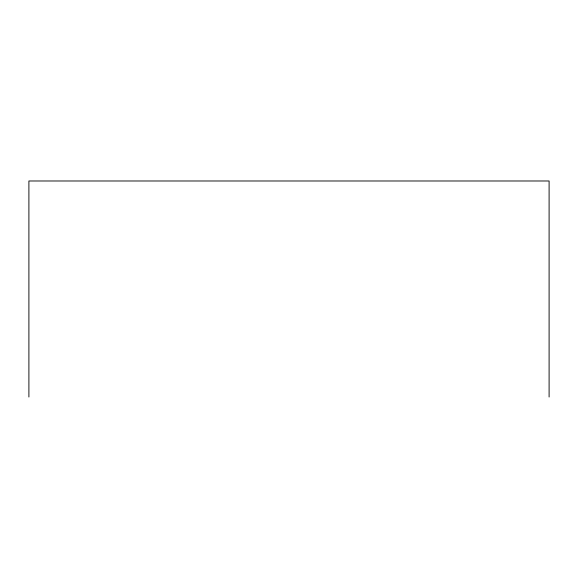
<?xml version="1.0" encoding="UTF-8"?>
<svg xmlns="http://www.w3.org/2000/svg" width="578" height="578" viewBox="0 0 578 578"><rect width="100%" height="100%" fill="white"/><g stroke="black" fill="none" stroke-linecap="round" stroke-linejoin="round"><path stroke-width="0.87" d="M549.1 397.014L549.1 180.986L28.9 180.986L28.9 397.014"/></g></svg>
